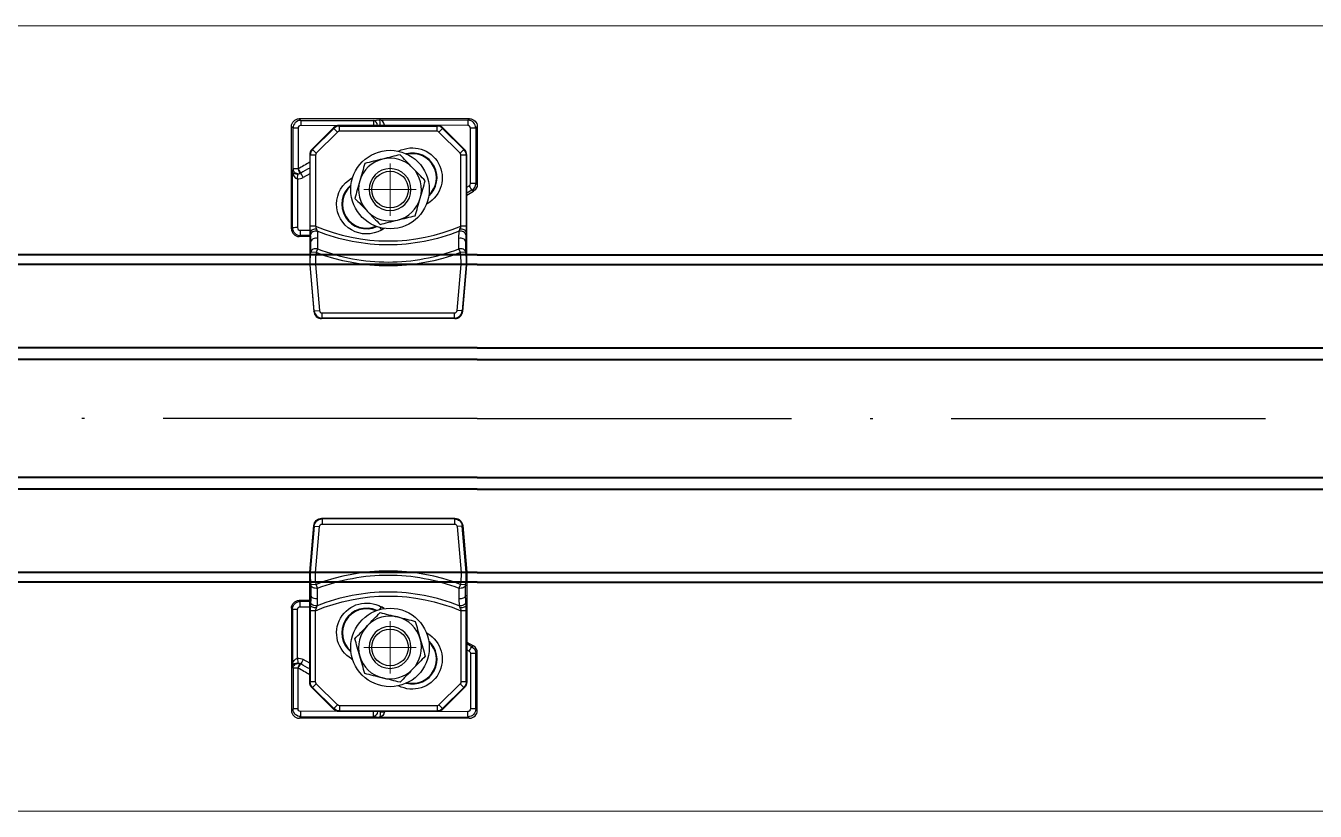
# Model space of a CAD drawing. Header units: centimetres. Extents: x 470464 to 524273, y 49611 to 59074.
# Drawn here: x 490153.84 to 490203.08, y 54392.56 to 54422.56 of the extents above; entities that cross this region are included whole.
import ezdxf

# ---------------------------------------------------------------- set-up
doc = ezdxf.new("R2010")
doc.units = ezdxf.units.CM
doc.header["$MEASUREMENT"] = 0
for name, pattern in [('1244_Aselsan_MIUM_3000$0$ACAD_ISO10W100', [18, 12, -3, 0, -3]), ('ACAD_ISO08W100', [36, 24, -3, 6, -3]), ('CHAIN', [0.3543, 0.2362, -0.0295, 0.0591, -0.0295]), ('XKITLINE00', [0])]:
    doc.linetypes.add(name, pattern=pattern)
for name, color, linetype, lineweight in [('1', 7, 'Continuous', 25), ('AAA_EKSEN', 1, 'ACAD_ISO08W100', 9), ('S-COLS-CONC', 4, 'Continuous', 40)]:
    doc.layers.add(name, color=color, linetype=linetype, lineweight=lineweight)

# ---------------------------------------------------------------- blocks, each defined once
blk = doc.blocks.new('K')
at = {"color": 2, "linetype": 'XKITLINE00', "lineweight": 0}
for p, q in [((490171.079, 45922.563), (490099.746, 45922.563)), ((490171.079, 45922.563), (490999.746, 45922.563)), ((490171.079, 45892.563), (490099.746, 45892.563)), ((490171.079, 45892.563), (490999.746, 45892.563))]:
    blk.add_line(p, q, dxfattribs=at)
at = {"color": 2, "linetype": '1244_Aselsan_MIUM_3000$0$ACAD_ISO10W100'}
for q in [(490071.291, 45907.563), (493625.746, 45907.563)]:
    blk.add_line((490171.079, 45907.563), q, dxfattribs=at)
at = {"layer": '1', "color": 2, "linetype": 'Continuous'}
for p, q in [((490170.781, 45919.013), (490164.278, 45919.013)), ((490164.278, 45919.013), (490164.34, 45918.951)), ((490164.34, 45918.951), (490167.119, 45918.942)), ((490169.553, 45918.755), (490165.801, 45918.755)), ((490165.801, 45918.755), (490165.811, 45918.732)), ((490167.119, 45918.942), (490167.347, 45918.965)), ((490167.347, 45918.965), (490170.723, 45918.955)), ((490170.716, 45918.756), (490167.528, 45918.766)), ((490169.544, 45918.732), (490169.554, 45918.755)), ((490170.723, 45918.955), (490170.781, 45919.013)), ((490164.041, 45918.652), (490163.979, 45918.714)), ((490163.979, 45914.811), (490163.979, 45918.714)), ((490164.041, 45917.094), (490164.041, 45918.652)), ((490164.233, 45918.652), (490164.041, 45918.652)), ((490164.233, 45918.652), (490164.233, 45917.094)), ((490165.733, 45918.747), (490164.333, 45918.751)), ((490165.59, 45918.667), (490164.765, 45917.843)), ((490164.788, 45917.833), (490165.599, 45918.645)), ((490165.74, 45918.504), (490164.929, 45917.692)), ((490165.599, 45918.645), (490165.59, 45918.668)), ((490165.74, 45918.504), (490165.599, 45918.645)), ((490165.811, 45918.732), (490169.544, 45918.732)), ((490165.811, 45918.533), (490165.811, 45918.732)), ((490169.544, 45918.533), (490165.811, 45918.533)), ((490169.544, 45918.533), (490169.544, 45918.732)), ((490169.614, 45918.504), (490169.755, 45918.645)), ((490170.426, 45917.692), (490169.614, 45918.504)), ((490169.765, 45918.668), (490169.755, 45918.645)), ((490169.755, 45918.645), (490170.567, 45917.833)), ((490170.59, 45917.843), (490169.765, 45918.667)), ((490170.814, 45916.539), (490170.815, 45918.656)), ((490171.021, 45918.655), (490171.02, 45916.538)), ((490171.079, 45918.714), (490171.021, 45918.655)), ((490171.079, 45918.714), (490171.079, 45916.504)), ((490164.765, 45917.843), (490164.788, 45917.833)), ((490164.929, 45917.692), (490164.788, 45917.833)), ((490170.426, 45917.692), (490170.567, 45917.833)), ((490170.567, 45917.833), (490170.59, 45917.843)), ((490164.677, 45917.631), (490164.677, 45914.709)), ((490164.7, 45917.622), (490164.677, 45917.631)), ((490164.9, 45917.622), (490164.7, 45917.622)), ((490164.7, 45914.908), (490164.7, 45917.622)), ((490164.9, 45917.622), (490164.9, 45914.908)), ((490170.654, 45917.622), (490170.455, 45917.622)), ((490170.455, 45914.908), (490170.455, 45917.622)), ((490170.677, 45917.631), (490170.654, 45917.622)), ((490170.654, 45917.622), (490170.654, 45914.908)), ((490170.677, 45914.709), (490170.677, 45917.631)), ((490164.018, 45916.976), (490164.041, 45917.094)), ((490164.019, 45914.851), (490164.018, 45916.976)), ((490164.233, 45917.094), (490164.041, 45917.094)), ((490164.677, 45916.911), (490164.432, 45916.771)), ((490164.211, 45916.72), (490164.211, 45914.852)), ((490166.279, 45916.744), (490166.318, 45916.766)), ((490166.3, 45916.708), (490166.279, 45916.744)), ((490170.677, 45916.402), (490170.765, 45916.453)), ((490171.02, 45916.538), (490171.079, 45916.504)), ((490170.872, 45916.28), (490170.677, 45916.166)), ((490170.677, 45916.099), (490170.931, 45916.246)), ((490170.931, 45916.246), (490170.872, 45916.28)), ((490169.167, 45915.767), (490169.139, 45915.751)), ((490169.167, 45915.767), (490169.154, 45915.79)), ((490163.979, 45914.811), (490164.019, 45914.851)), ((490164.9, 45914.908), (490164.7, 45914.908)), ((490167.362, 45914.857), (490167.417, 45914.762)), ((490167.523, 45914.824), (490167.417, 45914.762)), ((490170.654, 45914.908), (490170.455, 45914.908)), ((490164.318, 45914.553), (490164.278, 45914.513)), ((490164.677, 45914.513), (490164.278, 45914.513)), ((490164.311, 45914.753), (490164.677, 45914.754)), ((490164.677, 45914.554), (490164.318, 45914.553)), ((490164.704, 45914.709), (490164.677, 45914.709)), ((490164.677, 45914.326), (490164.677, 45913.826)), ((490164.724, 45914.321), (490164.677, 45914.326)), ((490170.631, 45914.321), (490170.677, 45914.326)), ((490170.65, 45914.709), (490170.677, 45914.709)), ((490170.677, 45913.826), (490170.677, 45914.326)), ((490164.712, 45913.822), (490164.722, 45913.92)), ((490164.92, 45913.899), (490164.722, 45913.92)), ((490164.92, 45913.899), (490164.91, 45913.802)), ((490164.975, 45914.044), (490164.92, 45913.899)), ((490170.435, 45913.899), (490170.379, 45914.044)), ((490170.633, 45913.92), (490170.435, 45913.899)), ((490170.445, 45913.802), (490170.435, 45913.899)), ((490170.633, 45913.92), (490170.643, 45913.822)), ((490164.712, 45913.822), (490164.677, 45913.826)), ((490164.679, 45913.432), (490164.834, 45911.651)), ((490164.896, 45913.459), (490164.696, 45913.46)), ((490164.698, 45913.433), (490164.896, 45913.45)), ((490164.852, 45911.67), (490164.698, 45913.433)), ((490164.91, 45913.802), (490164.712, 45913.822)), ((490164.896, 45913.45), (490165.05, 45911.687)), ((490170.304, 45911.687), (490170.459, 45913.45)), ((490170.643, 45913.822), (490170.445, 45913.802)), ((490170.658, 45913.46), (490170.459, 45913.459)), ((490170.657, 45913.433), (490170.459, 45913.45)), ((490170.657, 45913.433), (490170.503, 45911.67)), ((490170.52, 45911.651), (490170.676, 45913.432)), ((490170.643, 45913.822), (490170.677, 45913.826)), ((490164.834, 45911.651), (490164.852, 45911.67)), ((490164.852, 45911.67), (490165.05, 45911.687)), ((490165.15, 45911.397), (490165.132, 45911.378)), ((490170.222, 45911.378), (490165.133, 45911.378)), ((490165.15, 45911.596), (490170.205, 45911.596)), ((490165.15, 45911.397), (490165.15, 45911.596)), ((490170.205, 45911.397), (490165.15, 45911.397)), ((490170.205, 45911.397), (490170.205, 45911.596)), ((490170.223, 45911.378), (490170.205, 45911.397)), ((490170.503, 45911.67), (490170.304, 45911.687)), ((490170.503, 45911.67), (490170.52, 45911.651)), ((490165.15, 45903.728), (490165.132, 45903.747)), ((490170.222, 45903.747), (490165.133, 45903.747)), ((490165.15, 45903.728), (490165.15, 45903.529)), ((490170.205, 45903.728), (490165.15, 45903.728)), ((490165.15, 45903.529), (490170.205, 45903.529)), ((490170.223, 45903.747), (490170.205, 45903.728)), ((490170.205, 45903.728), (490170.205, 45903.529)), ((490164.679, 45901.693), (490164.834, 45903.474)), ((490164.852, 45903.455), (490164.698, 45901.692)), ((490164.834, 45903.474), (490164.852, 45903.455)), ((490164.852, 45903.455), (490165.05, 45903.438)), ((490164.896, 45901.675), (490165.05, 45903.438)), ((490170.503, 45903.455), (490170.304, 45903.438)), ((490170.304, 45903.438), (490170.459, 45901.675)), ((490170.503, 45903.455), (490170.52, 45903.474)), ((490170.657, 45901.692), (490170.503, 45903.455)), ((490170.52, 45903.474), (490170.676, 45901.693)), ((490164.896, 45901.666), (490164.696, 45901.665)), ((490164.698, 45901.692), (490164.896, 45901.675)), ((490170.657, 45901.692), (490170.459, 45901.675)), ((490170.658, 45901.665), (490170.459, 45901.666)), ((490164.712, 45901.303), (490164.677, 45901.299)), ((490164.677, 45900.799), (490164.677, 45901.299)), ((490164.91, 45901.323), (490164.712, 45901.303)), ((490164.712, 45901.303), (490164.722, 45901.205)), ((490164.92, 45901.226), (490164.722, 45901.205)), ((490164.92, 45901.226), (490164.91, 45901.323)), ((490164.975, 45901.081), (490164.92, 45901.226)), ((490170.435, 45901.226), (490170.379, 45901.081)), ((490170.445, 45901.323), (490170.435, 45901.226)), ((490170.633, 45901.205), (490170.435, 45901.226)), ((490170.643, 45901.303), (490170.445, 45901.323)), ((490170.633, 45901.205), (490170.643, 45901.303)), ((490170.643, 45901.303), (490170.677, 45901.299)), ((490170.677, 45901.299), (490170.677, 45900.799)), ((490164.677, 45900.613), (490164.278, 45900.613)), ((490164.318, 45900.573), (490164.278, 45900.613)), ((490164.677, 45900.571), (490164.318, 45900.573)), ((490164.724, 45900.804), (490164.677, 45900.799)), ((490170.631, 45900.804), (490170.677, 45900.799)), ((490163.979, 45900.314), (490164.019, 45900.274)), ((490163.979, 45900.314), (490163.979, 45896.411)), ((490164.019, 45900.274), (490164.018, 45898.149)), ((490164.211, 45898.405), (490164.211, 45900.273)), ((490164.311, 45900.372), (490164.677, 45900.371)), ((490164.677, 45897.494), (490164.677, 45900.416)), ((490164.704, 45900.416), (490164.677, 45900.416)), ((490164.9, 45900.217), (490164.7, 45900.217)), ((490164.7, 45900.217), (490164.7, 45897.503)), ((490164.9, 45897.503), (490164.9, 45900.217)), ((490167.362, 45900.268), (490167.417, 45900.363)), ((490167.523, 45900.301), (490167.417, 45900.363)), ((490170.654, 45900.217), (490170.455, 45900.217)), ((490170.455, 45900.217), (490170.455, 45897.503)), ((490170.65, 45900.416), (490170.677, 45900.416)), ((490170.654, 45897.503), (490170.654, 45900.217)), ((490170.677, 45900.416), (490170.677, 45897.494)), ((490169.167, 45899.358), (490169.139, 45899.374)), ((490169.167, 45899.358), (490169.154, 45899.335)), ((490170.677, 45899.026), (490170.931, 45898.879)), ((490170.872, 45898.845), (490170.677, 45898.959)), ((490170.677, 45898.723), (490170.765, 45898.672)), ((490170.814, 45898.586), (490170.815, 45896.469)), ((490170.931, 45898.879), (490170.872, 45898.845)), ((490171.02, 45898.587), (490171.079, 45898.621)), ((490171.021, 45896.47), (490171.02, 45898.587)), ((490171.079, 45896.411), (490171.079, 45898.621)), ((490164.018, 45898.149), (490164.041, 45898.031)), ((490164.677, 45898.214), (490164.432, 45898.354)), ((490166.3, 45898.418), (490166.279, 45898.381)), ((490166.279, 45898.381), (490166.318, 45898.359)), ((490164.041, 45898.031), (490164.041, 45896.473)), ((490164.233, 45898.031), (490164.041, 45898.031)), ((490164.233, 45896.473), (490164.233, 45898.031)), ((490164.7, 45897.503), (490164.677, 45897.494)), ((490164.9, 45897.503), (490164.7, 45897.503)), ((490164.765, 45897.282), (490164.788, 45897.292)), ((490165.59, 45896.458), (490164.765, 45897.282)), ((490164.929, 45897.433), (490164.788, 45897.292)), ((490164.788, 45897.292), (490165.599, 45896.48)), ((490165.74, 45896.621), (490164.929, 45897.433)), ((490170.426, 45897.433), (490169.614, 45896.621)), ((490169.755, 45896.48), (490170.567, 45897.292)), ((490170.59, 45897.282), (490169.765, 45896.458)), ((490170.426, 45897.433), (490170.567, 45897.292)), ((490170.654, 45897.503), (490170.455, 45897.503)), ((490170.567, 45897.292), (490170.59, 45897.282)), ((490170.677, 45897.494), (490170.654, 45897.503)), ((490165.74, 45896.621), (490165.599, 45896.48)), ((490169.614, 45896.621), (490169.755, 45896.48)), ((490164.041, 45896.473), (490163.979, 45896.411)), ((490164.233, 45896.473), (490164.041, 45896.473)), ((490164.278, 45896.113), (490164.34, 45896.174)), ((490170.781, 45896.113), (490164.278, 45896.113)), ((490165.733, 45896.378), (490164.333, 45896.374)), ((490164.34, 45896.174), (490167.119, 45896.183)), ((490165.599, 45896.48), (490165.59, 45896.457)), ((490165.801, 45896.37), (490165.811, 45896.393)), ((490169.553, 45896.37), (490165.801, 45896.37)), ((490169.544, 45896.592), (490165.811, 45896.592)), ((490165.811, 45896.592), (490165.811, 45896.393)), ((490165.811, 45896.393), (490169.544, 45896.393)), ((490167.119, 45896.183), (490167.347, 45896.16)), ((490167.347, 45896.16), (490170.723, 45896.17)), ((490170.716, 45896.369), (490167.528, 45896.359)), ((490169.544, 45896.592), (490169.544, 45896.393)), ((490169.544, 45896.393), (490169.554, 45896.37)), ((490169.765, 45896.457), (490169.755, 45896.48)), ((490170.723, 45896.17), (490170.781, 45896.113)), ((490171.079, 45896.411), (490171.021, 45896.47))]:
    blk.add_line(p, q, dxfattribs=at)
for centre, radius in [((490167.746, 45916.307), 1.5), ((490167.746, 45916.307), 0.7), ((490167.746, 45898.818), 1.5), ((490167.746, 45898.818), 0.7)]:
    blk.add_circle(centre, radius, dxfattribs=at)
at = {"layer": '1', "color": 2, "linetype": 'Continuous', "extrusion": (0, 0, -1)}
for centre in [(-490167.746, 45916.307), (-490167.746, 45898.818)]:
    blk.add_circle(centre, 0.8, dxfattribs=at)
for centre, start, end in [((-490168.598, 45916.758), 62.5283, 240.1461), ((-490166.848, 45915.753), 240.1461, 60.1461), ((-490166.848, 45899.372), 299.8539, 119.8539), ((-490168.598, 45898.367), 119.8539, 297.4717)]:
    blk.add_arc(centre, 1.142, start, end, dxfattribs=at)
at = {"layer": '1', "color": 2, "linetype": 'Continuous'}
for centre, radius, start, end in [((490167.746, 45916.307), 1.2, 104, 164), ((490167.746, 45916.307), 1.2, 44, 104), ((490168.598, 45916.758), 0.943, 311.537, 104.1742), ((490168.598, 45916.758), 0.92, 313.323, 102.3911), ((490167.746, 45916.307), 1.2, 344, 44), ((490166.848, 45915.753), 0.943, 128.8258, 294.5326), ((490166.848, 45915.753), 0.92, 130.2855, 293.0729), ((490167.746, 45916.307), 1.2, 164, 224), ((490167.746, 45916.307), 1.2, 284, 344), ((490167.746, 45916.307), 1.2, 224, 284), ((490166.848, 45899.372), 0.943, 65.4674, 231.1742), ((490166.848, 45899.372), 0.92, 66.9271, 229.7145), ((490167.746, 45898.818), 1.2, 136, 196), ((490167.746, 45898.818), 1.2, 76, 136), ((490167.746, 45898.818), 1.2, 16, 76), ((490168.598, 45898.367), 0.943, 255.8258, 48.463), ((490167.746, 45898.818), 1.2, 316, 16), ((490168.598, 45898.367), 0.92, 257.6089, 46.677), ((490167.746, 45898.818), 1.2, 196, 256), ((490167.746, 45898.818), 1.2, 256, 316)]:
    blk.add_arc(centre, radius, start, end, dxfattribs=at)
at = {"layer": '1', "color": 2, "linetype": 'Continuous', "extrusion": (0, 0, -1)}
for centre, major_axis, ratio, start_param, end_param in [((490164.281, 45918.711), (0.214, -0.214), 0.992433, 2.359993, 3.923193), ((490170.778, 45918.711), (0.214, 0.214), 0.992433, 5.501585, 7.064785), ((490170.778, 45916.506), (0.261, -0.15), 0.994945, 5.763279, 6.803091), ((490167.677, 45922.456), (0, -9.067), 0.918737, 5.945855, 6.620515), ((490165.134, 45903.446), (0.204, -0.222), 0.995811, 2.403309, 3.879876), ((490165.15, 45903.428), (0.221, 0.203), 0.997694, 3.974105, 5.450673), ((490165.15, 45903.428), (0.068, -0.0742), 0.993033, 2.403309, 3.879876), ((490170.205, 45903.428), (0.221, -0.203), 0.997694, 3.974105, 5.450673), ((490170.205, 45903.428), (-0.068, -0.0742), 0.993033, 2.403309, 3.879876), ((490170.221, 45903.446), (0.204, 0.222), 0.995811, 5.544902, 7.021469), ((490164.92, 45901.226), (0.2, 0.001), 0.752836, 1.294298, 3.008789), ((490170.435, 45901.226), (0.2, -0.001), 0.752836, 0.132804, 1.847295), ((490164.281, 45900.311), (0.214, -0.214), 0.992433, 2.359993, 3.923193), ((490164.319, 45900.273), (0.267, 0.138), 0.998031, 3.623062, 5.186262), ((490164.318, 45900.373), (0.001, 0.2), 0.034627, 4.708031, 6.195866), ((490164.911, 45900.557), (0.199, -0.014), 0.74106, 1.22626, 3.011378), ((490164.922, 45900.825), (0.2, 0.001), 0.752479, 1.288631, 3.008872), ((490167.677, 45892.376), (0, 8.405), 0.918737, 5.915201, 6.65117), ((490170.433, 45900.825), (0.2, -0.001), 0.752479, 0.132721, 1.852962), ((490170.444, 45900.557), (0.199, 0.014), 0.74106, 0.130215, 1.915333), ((490164.218, 45900.274), (-0.2, 0), 0.004269, 4.747034, 6.195918), ((490164.312, 45900.272), (0.0819, -0.0592), 0.989251, 2.52068, 4.08388), ((490164.904, 45900.416), (0.2, -0.008), 0.422896, 1.380478, 3.045264), ((490170.451, 45900.416), (0.2, 0.008), 0.422896, 0.096328, 1.761115), ((490170.772, 45898.673), (0.101, 0.173), 0.027764, 4.691233, 6.195885), ((490170.714, 45898.586), (0.0667, 0.0748), 0.997721, 6.084759, 7.124571), ((490170.821, 45898.587), (0.2, 0), 0.004243, 0.087267, 1.605444), ((490170.721, 45898.586), (0.128, -0.271), 0.997202, 4.110755, 5.150568), ((490164.218, 45898.149), (0.042, 0.256), 0.76271, 4.58737, 6.036255), ((490164.218, 45898.149), (0.201, 0.012), 0.369521, 3.302192, 4.751077), ((490164.24, 45898.031), (0.196, 0.038), 0.907507, 3.350606, 5.211047), ((490164.26, 45897.968), (0.115, -0.426), 0.905428, 3.310168, 3.875491), ((490164.204, 45898.405), (-0.016, 0.199), 0.034866, 1.569261, 2.70958), ((490164.253, 45897.967), (0.061, -0.253), 0.768803, 3.289543, 3.701099), ((490164.24, 45898.031), (0.071, 0.187), 0.032625, 4.699988, 5.905162), ((490164.245, 45898.029), (0.099, 0.174), 0.030283, 4.695034, 5.900559), ((490164.426, 45898.353), (0.099, 0.174), 0.027964, 1.549906, 2.758993), ((490217.488, 45868.006), (148.546, -84.96), 0.001169, 1.933599, 1.936064), ((490217.483, 45868.005), (148.541, -84.962), 0.002337, 1.9329, 1.936067), ((490164.978, 45897.494), (0.278, 0.115), 0.997326, 2.750469, 3.532716), ((490165, 45897.503), (0.115, -0.277), 0.998522, 1.179673, 1.96192), ((490165, 45897.503), (-0.0928, -0.0384), 0.995546, 5.892062, 6.674309), ((490170.355, 45897.503), (0.0928, -0.0384), 0.995546, 5.892062, 6.674309), ((490170.355, 45897.503), (0.115, 0.277), 0.998522, 1.179673, 1.96192), ((490170.377, 45897.494), (0.278, -0.115), 0.997326, 5.892062, 6.674309), ((490165.811, 45896.692), (-0.0384, -0.0928), 0.995546, 5.892062, 6.674309), ((490169.544, 45896.692), (-0.0384, 0.0928), 0.995546, 2.750469, 3.532716), ((490164.341, 45896.474), (0.266, -0.139), 0.998207, 1.09196, 2.65516), ((490164.334, 45896.474), (0.0807, 0.0609), 0.988978, 2.219923, 3.783123), ((490164.34, 45896.374), (-0.001, 0.2), 0.034899, 3.228912, 4.712496), ((490165.802, 45896.671), (0.115, 0.278), 0.997326, 2.750469, 3.532716), ((490165.811, 45896.692), (0.277, -0.115), 0.998522, 1.179673, 1.96192), ((490167.119, 45896.382), (-0.001, 0.2), 0.034899, 3.228912, 4.651252), ((490167.119, 45896.382), (-0.02, -0.199), 0.74823, 4.69971, 6.151435), ((490167.347, 45896.359), (0.003, 0.201), 0.124494, 1.540952, 3.020281), ((490167.347, 45896.359), (0.076, 0.188), 0.878606, 1.230281, 2.70961), ((490167.521, 45896.358), (0.2, -0.008), 0.005639, 3.866293, 4.746837), ((490167.011, 45896.394), (0.516, -0.056), 0.770786, 6.203754, 6.230389), ((490169.544, 45896.692), (0.277, 0.115), 0.998522, 1.179673, 1.96192), ((490169.553, 45896.671), (0.115, -0.278), 0.997326, 5.892062, 6.674309), ((490170.715, 45896.469), (0.0469, -0.0889), 0.994028, 5.200197, 6.763397), ((490170.723, 45896.37), (0.001, -0.2), 0.034652, 0.087319, 1.566648), ((490170.722, 45896.47), (0.175, 0.243), 0.996422, 0.949848, 2.513048), ((490170.822, 45896.47), (0.2, 0), 0.004243, 0.087267, 1.605444)]:
    blk.add_ellipse(centre, major_axis=major_axis, ratio=ratio, start_param=start_param, end_param=end_param, dxfattribs=at)
at = {"layer": '1', "color": 2, "linetype": 'Continuous'}
for centre, major_axis, ratio, start_param, end_param in [((490164.341, 45918.651), (0.266, 0.139), 0.998207, 1.09196, 2.65516), ((490164.34, 45918.751), (-0.001, -0.2), 0.034899, 3.228912, 4.712496), ((490165.802, 45918.455), (0.115, -0.278), 0.997326, 2.750469, 3.532716), ((490167.119, 45918.743), (-0.001, -0.2), 0.034899, 3.228912, 4.651252), ((490167.119, 45918.743), (-0.02, 0.199), 0.74823, 4.69971, 6.151435), ((490167.347, 45918.766), (0.076, -0.188), 0.878606, 1.230281, 2.70961), ((490167.347, 45918.766), (0.003, -0.201), 0.124494, 1.540952, 3.020281), ((490167.521, 45918.767), (0.2, 0.008), 0.005639, 3.866293, 4.746837), ((490167.011, 45918.731), (0.516, 0.056), 0.770786, 6.203754, 6.230389), ((490169.553, 45918.455), (0.115, 0.278), 0.997326, 5.892062, 6.674309), ((490170.723, 45918.755), (0.001, 0.2), 0.034652, 0.087319, 1.566648), ((490170.715, 45918.656), (0.0469, 0.0889), 0.994028, 5.200197, 6.763397), ((490170.722, 45918.655), (0.175, -0.243), 0.996422, 0.949848, 2.513048), ((490164.334, 45918.651), (0.0807, -0.0609), 0.988978, 2.219923, 3.783123), ((490165.811, 45918.433), (0.277, 0.115), 0.998522, 1.179673, 1.96192), ((490165.811, 45918.433), (-0.0384, 0.0928), 0.995546, 5.892062, 6.674309), ((490169.544, 45918.433), (0.277, -0.115), 0.998522, 1.179673, 1.96192), ((490169.544, 45918.433), (-0.0384, -0.0928), 0.995546, 2.750469, 3.532716), ((490170.822, 45918.655), (0.2, 0), 0.004243, 0.087267, 1.605444), ((490164.978, 45917.631), (0.278, -0.115), 0.997326, 2.750469, 3.532716), ((490165, 45917.622), (0.115, 0.277), 0.998522, 1.179673, 1.96192), ((490170.355, 45917.622), (0.115, -0.277), 0.998522, 1.179673, 1.96192), ((490170.377, 45917.631), (0.278, 0.115), 0.997326, 5.892062, 6.674309), ((490217.483, 45947.12), (148.541, 84.962), 0.002337, 1.9329, 1.936067), ((490165, 45917.622), (-0.0928, 0.0384), 0.995546, 5.892062, 6.674309), ((490170.355, 45917.622), (0.0928, 0.0384), 0.995546, 5.892062, 6.674309), ((490164.218, 45916.976), (0.042, -0.256), 0.76271, 4.58737, 6.036255), ((490164.218, 45916.976), (0.201, -0.012), 0.369521, 3.302192, 4.751077), ((490164.24, 45917.094), (0.196, -0.038), 0.907507, 3.350606, 5.211047), ((490164.204, 45916.72), (-0.016, -0.199), 0.034866, 1.569261, 2.70958), ((490164.253, 45917.158), (0.061, 0.253), 0.768803, 3.289543, 3.701099), ((490164.24, 45917.094), (0.071, -0.187), 0.032625, 4.699988, 5.905162), ((490164.245, 45917.096), (0.099, -0.174), 0.030283, 4.695034, 5.900559), ((490217.488, 45947.119), (148.546, 84.96), 0.001169, 1.933599, 1.936064), ((490164.426, 45916.772), (0.099, -0.174), 0.027964, 1.549906, 2.758993), ((490164.26, 45917.157), (0.115, 0.426), 0.905428, 3.310168, 3.875491), ((490170.714, 45916.539), (0.0667, -0.0748), 0.997721, 6.084759, 7.124571), ((490170.772, 45916.452), (0.101, -0.173), 0.027764, 4.691233, 6.195885), ((490170.821, 45916.538), (0.2, 0), 0.004243, 0.087267, 1.605444), ((490170.721, 45916.539), (0.128, 0.271), 0.997202, 4.110755, 5.150568), ((490164.218, 45914.851), (-0.2, 0), 0.004269, 4.747034, 6.195918), ((490164.319, 45914.852), (0.267, -0.138), 0.998031, 3.623062, 5.186262), ((490164.312, 45914.853), (0.0819, 0.0592), 0.989251, 2.52068, 4.08388), ((490167.677, 45922.75), (0, -8.405), 0.918737, 5.915201, 6.65117), ((490164.281, 45914.814), (0.214, 0.214), 0.992433, 2.359993, 3.923193), ((490164.318, 45914.752), (0.001, -0.2), 0.034627, 4.708031, 6.195866), ((490164.904, 45914.709), (0.2, 0.008), 0.422896, 1.380478, 3.045264), ((490164.911, 45914.568), (0.199, 0.014), 0.74106, 1.22626, 3.011378), ((490164.922, 45914.3), (0.2, -0.001), 0.752479, 1.288631, 3.008872), ((490170.433, 45914.3), (0.2, 0.001), 0.752479, 0.132721, 1.852962), ((490170.444, 45914.568), (0.199, -0.014), 0.74106, 0.130215, 1.915333), ((490170.451, 45914.709), (0.2, -0.008), 0.422896, 0.096328, 1.761115), ((490164.92, 45913.899), (0.2, -0.001), 0.752836, 1.294298, 3.008789), ((490170.435, 45913.899), (0.2, 0.001), 0.752836, 0.132804, 1.847295), ((490165.134, 45911.679), (0.204, 0.222), 0.995811, 2.403309, 3.879876), ((490165.15, 45911.697), (0.221, -0.203), 0.997694, 3.974105, 5.450673), ((490165.15, 45911.697), (0.068, 0.0742), 0.993033, 2.403309, 3.879876), ((490170.205, 45911.697), (-0.068, 0.0742), 0.993033, 2.403309, 3.879876), ((490170.205, 45911.697), (0.221, 0.203), 0.997694, 3.974105, 5.450673), ((490170.221, 45911.679), (0.204, -0.222), 0.995811, 5.544902, 7.021469), ((490167.677, 45892.669), (0, 9.067), 0.918737, 5.945855, 6.620515), ((490170.778, 45898.619), (0.261, 0.15), 0.994945, 5.763279, 6.803091), ((490164.281, 45896.414), (0.214, 0.214), 0.992433, 2.359993, 3.923193), ((490170.778, 45896.414), (0.214, -0.214), 0.992433, 5.501585, 7.064785)]:
    blk.add_ellipse(centre, major_axis=major_axis, ratio=ratio, start_param=start_param, end_param=end_param, dxfattribs=at)
for points, weights in [([(490165.801, 45918.755), (490165.801, 45918.755), (490165.801, 45918.755)], [0.500000031229, 0.499999968771, 0.500000031229]), ([(490169.554, 45918.755), (490169.553, 45918.755), (490169.553, 45918.755)], [0.500000031722, 0.499999968278, 0.500000031722]), ([(490165.59, 45918.668), (490165.59, 45918.668), (490165.59, 45918.667)], [0.500000031836, 0.499999968164, 0.500000031836]), ([(490169.765, 45918.667), (490169.765, 45918.668), (490169.765, 45918.668)], [0.500000032004, 0.499999967996, 0.500000032004]), ([(490164.765, 45917.843), (490164.765, 45917.843), (490164.765, 45917.843)], [0.500000031966, 0.499999968034, 0.500000031966]), ([(490170.59, 45917.843), (490170.59, 45917.843), (490170.59, 45917.843)], [0.500000032286, 0.499999967714, 0.500000032286]), ([(490164.677, 45917.631), (490164.677, 45917.631), (490164.677, 45917.631)], [0.500000031519, 0.499999968481, 0.500000031519]), ([(490170.677, 45917.631), (490170.677, 45917.631), (490170.677, 45917.631)], [0.500000031564, 0.499999968436, 0.500000031564]), ([(490164.834, 45911.651), (490164.834, 45911.651), (490164.834, 45911.651)], [0.500000154962, 0.499999845038, 0.500000154962]), ([(490165.132, 45911.378), (490165.132, 45911.378), (490165.133, 45911.378)], [0.500000154938, 0.499999845062, 0.500000154938]), ([(490170.222, 45911.378), (490170.222, 45911.378), (490170.223, 45911.378)], [0.500000154953, 0.499999845047, 0.500000154953]), ([(490170.52, 45911.651), (490170.52, 45911.651), (490170.52, 45911.651)], [0.500000154951, 0.499999845049, 0.500000154951]), ([(490165.132, 45903.747), (490165.132, 45903.747), (490165.133, 45903.747)], [0.500000154938, 0.499999845062, 0.500000154938]), ([(490170.222, 45903.747), (490170.222, 45903.747), (490170.223, 45903.747)], [0.500000154953, 0.499999845047, 0.500000154953]), ([(490164.834, 45903.474), (490164.834, 45903.474), (490164.834, 45903.474)], [0.500000154962, 0.499999845038, 0.500000154962]), ([(490170.52, 45903.474), (490170.52, 45903.474), (490170.52, 45903.474)], [0.500000154951, 0.499999845049, 0.500000154951]), ([(490164.677, 45897.494), (490164.677, 45897.494), (490164.677, 45897.494)], [0.500000031519, 0.499999968481, 0.500000031519]), ([(490164.765, 45897.282), (490164.765, 45897.282), (490164.765, 45897.282)], [0.500000031966, 0.499999968034, 0.500000031966]), ([(490170.59, 45897.282), (490170.59, 45897.282), (490170.59, 45897.282)], [0.500000032286, 0.499999967714, 0.500000032286]), ([(490170.677, 45897.494), (490170.677, 45897.494), (490170.677, 45897.494)], [0.500000031564, 0.499999968436, 0.500000031564]), ([(490165.59, 45896.457), (490165.59, 45896.457), (490165.59, 45896.458)], [0.500000031836, 0.499999968164, 0.500000031836]), ([(490165.801, 45896.37), (490165.801, 45896.37), (490165.801, 45896.37)], [0.500000031229, 0.499999968771, 0.500000031229]), ([(490169.554, 45896.37), (490169.553, 45896.37), (490169.553, 45896.37)], [0.500000031722, 0.499999968278, 0.500000031722]), ([(490169.765, 45896.458), (490169.765, 45896.457), (490169.765, 45896.457)], [0.500000032004, 0.499999967996, 0.500000032004])]:
    blk.add_rational_spline(points, weights, degree=2, dxfattribs=at)
for points, knots in [([(490166.783, 45917.304), (490166.753, 45917.201), (490166.723, 45917.094), (490166.66, 45916.873), (490166.626, 45916.755), (490166.592, 45916.638)], [0, 0, 0, 0, 0.5, 0.5, 1, 1, 1, 1]), ([(490168.128, 45917.639), (490168.023, 45917.613), (490167.916, 45917.586), (490167.693, 45917.531), (490167.574, 45917.501), (490167.455, 45917.472)], [0, 0, 0, 0, 0.5, 0.5, 1, 1, 1, 1]), ([(490169.09, 45916.642), (490169.015, 45916.72), (490168.939, 45916.799), (490168.779, 45916.965), (490168.693, 45917.053), (490168.609, 45917.141)], [0, 0, 0, 0, 0.5, 0.5, 1, 1, 1, 1]), ([(490166.401, 45915.972), (490166.476, 45915.895), (490166.553, 45915.815), (490166.713, 45915.65), (490166.798, 45915.561), (490166.882, 45915.474)], [0, 0, 0, 0, 0.5, 0.5, 1, 1, 1, 1]), ([(490168.708, 45915.31), (490168.738, 45915.414), (490168.768, 45915.52), (490168.832, 45915.741), (490168.866, 45915.859), (490168.899, 45915.976)], [0, 0, 0, 0, 0.5, 0.5, 1, 1, 1, 1]), ([(490164.9, 45914.908), (490164.91, 45914.874), (490164.921, 45914.84), (490164.934, 45914.803), (490164.936, 45914.798), (490164.938, 45914.793)], [0, 0, 0, 0, 0.858601, 0.858601, 1, 1, 1, 1]), ([(490167.364, 45914.975), (490167.468, 45915.001), (490167.575, 45915.028), (490167.799, 45915.084), (490167.918, 45915.113), (490168.036, 45915.143)], [0, 0, 0, 0, 0.5, 0.5, 1, 1, 1, 1]), ([(490170.417, 45914.793), (490170.426, 45914.818), (490170.435, 45914.846), (490170.444, 45914.874), (490170.445, 45914.875), (490170.448, 45914.886), (490170.452, 45914.897), (490170.455, 45914.908)], [0, 0, 0, 0, 0.704482, 0.704482, 0.731136, 0.731136, 1, 1, 1, 1]), ([(490170.654, 45914.908), (490170.654, 45914.889), (490170.654, 45914.871), (490170.654, 45914.853), (490170.654, 45914.803), (490170.652, 45914.754), (490170.65, 45914.709)], [0, 0, 0, 0, 0.267342, 0.267342, 0.267342, 1, 1, 1, 1]), ([(490164.677, 45914.709), (490164.677, 45914.672), (490164.677, 45914.599), (490164.677, 45914.496), (490164.677, 45914.401), (490164.677, 45914.351), (490164.677, 45914.326)], [0, 0, 0, 0, 0.250001, 0.5, 0.75, 1, 1, 1, 1]), ([(490164.712, 45914.573), (490164.709, 45914.604), (490164.707, 45914.642), (490164.705, 45914.692), (490164.705, 45914.7), (490164.704, 45914.709), (490164.704, 45914.709), (490164.704, 45914.709)], [0, 0, 0, 0, 0.836069, 0.836069, 0.999965, 0.999965, 1, 1, 1, 1]), ([(490164.724, 45914.321), (490164.724, 45914.321), (490164.724, 45914.321), (490164.723, 45914.361), (490164.722, 45914.402), (490164.718, 45914.487), (490164.715, 45914.53), (490164.712, 45914.573)], [0, 0, 0, 0, 0.000015, 0.000015, 0.496417, 0.496417, 1, 1, 1, 1]), ([(490164.938, 45914.793), (490164.947, 45914.768), (490164.956, 45914.743), (490164.966, 45914.719), (490164.967, 45914.715), (490164.968, 45914.712)], [0, 0, 0, 0, 0.863107, 0.863107, 1, 1, 1, 1]), ([(490170.387, 45914.712), (490169.954, 45914.541), (490169.509, 45914.411), (490168.598, 45914.236), (490168.134, 45914.193), (490166.757, 45914.193), (490165.831, 45914.371), (490164.968, 45914.712)], [0, 0, 0, 0, 0.25, 0.25, 0.5, 0.5, 1, 1, 1, 1]), ([(490164.968, 45914.712), (490164.971, 45914.667), (490164.974, 45914.622), (490164.977, 45914.533), (490164.979, 45914.488), (490164.978, 45914.444)], [0, 0, 0, 0, 0.500153, 0.500153, 1, 1, 1, 1]), ([(490164.978, 45914.444), (490164.978, 45914.356), (490164.977, 45914.269), (490164.976, 45914.135), (490164.976, 45914.09), (490164.975, 45914.044)], [0, 0, 0, 0, 0.657537, 0.657537, 1, 1, 1, 1]), ([(490170.377, 45914.444), (490170.376, 45914.482), (490170.377, 45914.519), (490170.38, 45914.595), (490170.382, 45914.633), (490170.385, 45914.684), (490170.386, 45914.698), (490170.387, 45914.712)], [0, 0, 0, 0, 0.423047, 0.423047, 0.845832, 0.845832, 1, 1, 1, 1]), ([(490170.379, 45914.044), (490170.379, 45914.132), (490170.378, 45914.219), (490170.377, 45914.353), (490170.377, 45914.398), (490170.377, 45914.444)], [0, 0, 0, 0, 0.657537, 0.657537, 1, 1, 1, 1]), ([(490170.387, 45914.712), (490170.395, 45914.732), (490170.403, 45914.756), (490170.414, 45914.785), (490170.415, 45914.789), (490170.417, 45914.793)], [0, 0, 0, 0, 0.864692, 0.864692, 1, 1, 1, 1]), ([(490170.643, 45914.573), (490170.642, 45914.56), (490170.641, 45914.546), (490170.638, 45914.497), (490170.636, 45914.461), (490170.632, 45914.389), (490170.631, 45914.354), (490170.631, 45914.321), (490170.631, 45914.321), (490170.631, 45914.321)], [0, 0, 0, 0, 0.155547, 0.155547, 0.580528, 0.580528, 0.999985, 0.999985, 1, 1, 1, 1]), ([(490170.65, 45914.709), (490170.65, 45914.709), (490170.65, 45914.709), (490170.649, 45914.666), (490170.647, 45914.626), (490170.644, 45914.586), (490170.644, 45914.579), (490170.643, 45914.573)], [0, 0, 0, 0, 0.000035, 0.000035, 0.836112, 0.836112, 1, 1, 1, 1]), ([(490170.677, 45914.326), (490170.677, 45914.351), (490170.677, 45914.401), (490170.677, 45914.496), (490170.677, 45914.599), (490170.677, 45914.672), (490170.677, 45914.709)], [0, 0, 0, 0, 0.25, 0.5, 0.749999, 1, 1, 1, 1]), ([(490164.975, 45914.044), (490165.408, 45913.878), (490165.853, 45913.752), (490166.76, 45913.583), (490167.223, 45913.54), (490168.595, 45913.541), (490169.516, 45913.713), (490170.379, 45914.044)], [0, 0, 0, 0, 0.25, 0.25, 0.5, 0.5, 1, 1, 1, 1]), ([(490164.677, 45913.826), (490164.677, 45913.801), (490164.677, 45913.751), (490164.677, 45913.657), (490164.677, 45913.558), (490164.677, 45913.491), (490164.677, 45913.459)], [0, 0, 0, 0, 0.258096, 0.516192, 0.774287, 1, 1, 1, 1]), ([(490164.696, 45913.46), (490164.697, 45913.497), (490164.697, 45913.535), (490164.699, 45913.609), (490164.7, 45913.647), (490164.704, 45913.731), (490164.707, 45913.777), (490164.712, 45913.822)], [0, 0, 0, 0, 0.308433, 0.308433, 0.618953, 0.618953, 1, 1, 1, 1]), ([(490164.91, 45913.802), (490164.906, 45913.76), (490164.903, 45913.717), (490164.899, 45913.639), (490164.898, 45913.603), (490164.896, 45913.531), (490164.896, 45913.495), (490164.896, 45913.459)], [0, 0, 0, 0, 0.37098, 0.37098, 0.685408, 0.685408, 1, 1, 1, 1]), ([(490170.459, 45913.459), (490170.459, 45913.494), (490170.459, 45913.529), (490170.457, 45913.598), (490170.456, 45913.633), (490170.452, 45913.713), (490170.449, 45913.757), (490170.445, 45913.802)], [0, 0, 0, 0, 0.304321, 0.304321, 0.608496, 0.608496, 1, 1, 1, 1]), ([(490170.643, 45913.822), (490170.643, 45913.822), (490170.643, 45913.822), (490170.648, 45913.774), (490170.651, 45913.726), (490170.655, 45913.641), (490170.656, 45913.605), (490170.658, 45913.532), (490170.658, 45913.496), (490170.658, 45913.46)], [0, 0, 0, 0, 0.000017, 0.000017, 0.401467, 0.401467, 0.701656, 0.701656, 1, 1, 1, 1]), ([(490170.676, 45913.432), (490170.671, 45913.432), (490170.665, 45913.433), (490170.659, 45913.433), (490170.658, 45913.433), (490170.657, 45913.433)], [0, 0, 0, 0, 0.876308, 0.876308, 1, 1, 1, 1]), ([(490170.677, 45913.459), (490170.677, 45913.491), (490170.677, 45913.558), (490170.677, 45913.657), (490170.677, 45913.751), (490170.677, 45913.801), (490170.677, 45913.826)], [0, 0, 0, 0, 0.225713, 0.483808, 0.741904, 1, 1, 1, 1]), ([(490164.677, 45901.299), (490164.677, 45901.324), (490164.677, 45901.374), (490164.677, 45901.468), (490164.677, 45901.567), (490164.677, 45901.634), (490164.677, 45901.666)], [0, 0, 0, 0, 0.258096, 0.516192, 0.774287, 1, 1, 1, 1]), ([(490164.696, 45901.665), (490164.697, 45901.628), (490164.697, 45901.59), (490164.699, 45901.516), (490164.7, 45901.478), (490164.704, 45901.394), (490164.707, 45901.348), (490164.712, 45901.303)], [0, 0, 0, 0, 0.308433, 0.308433, 0.618953, 0.618953, 1, 1, 1, 1]), ([(490164.91, 45901.323), (490164.906, 45901.365), (490164.903, 45901.408), (490164.899, 45901.486), (490164.898, 45901.522), (490164.896, 45901.594), (490164.896, 45901.63), (490164.896, 45901.666)], [0, 0, 0, 0, 0.37098, 0.37098, 0.685408, 0.685408, 1, 1, 1, 1]), ([(490164.975, 45901.081), (490165.408, 45901.247), (490165.853, 45901.373), (490166.76, 45901.542), (490167.223, 45901.585), (490168.595, 45901.584), (490169.516, 45901.412), (490170.379, 45901.081)], [0, 0, 0, 0, 0.25, 0.25, 0.5, 0.5, 1, 1, 1, 1]), ([(490170.459, 45901.666), (490170.459, 45901.631), (490170.459, 45901.596), (490170.457, 45901.527), (490170.456, 45901.492), (490170.452, 45901.412), (490170.449, 45901.368), (490170.445, 45901.323)], [0, 0, 0, 0, 0.304321, 0.304321, 0.608496, 0.608496, 1, 1, 1, 1]), ([(490170.643, 45901.303), (490170.643, 45901.303), (490170.643, 45901.303), (490170.648, 45901.351), (490170.651, 45901.399), (490170.655, 45901.484), (490170.656, 45901.521), (490170.658, 45901.593), (490170.658, 45901.629), (490170.658, 45901.665)], [0, 0, 0, 0, 0.000017, 0.000017, 0.401467, 0.401467, 0.701656, 0.701656, 1, 1, 1, 1]), ([(490170.676, 45901.693), (490170.671, 45901.693), (490170.665, 45901.692), (490170.659, 45901.692), (490170.658, 45901.692), (490170.657, 45901.692)], [0, 0, 0, 0, 0.876308, 0.876308, 1, 1, 1, 1]), ([(490170.677, 45901.666), (490170.677, 45901.634), (490170.677, 45901.567), (490170.677, 45901.468), (490170.677, 45901.374), (490170.677, 45901.324), (490170.677, 45901.299)], [0, 0, 0, 0, 0.225713, 0.483808, 0.741904, 1, 1, 1, 1]), ([(490164.978, 45900.681), (490164.978, 45900.769), (490164.977, 45900.856), (490164.976, 45900.99), (490164.976, 45901.035), (490164.975, 45901.081)], [0, 0, 0, 0, 0.657537, 0.657537, 1, 1, 1, 1]), ([(490170.379, 45901.081), (490170.379, 45900.993), (490170.378, 45900.906), (490170.377, 45900.772), (490170.377, 45900.727), (490170.377, 45900.681)], [0, 0, 0, 0, 0.657537, 0.657537, 1, 1, 1, 1]), ([(490164.677, 45900.416), (490164.677, 45900.453), (490164.677, 45900.526), (490164.677, 45900.629), (490164.677, 45900.724), (490164.677, 45900.774), (490164.677, 45900.799)], [0, 0, 0, 0, 0.250001, 0.5, 0.75, 1, 1, 1, 1]), ([(490164.712, 45900.552), (490164.709, 45900.521), (490164.707, 45900.483), (490164.705, 45900.433), (490164.705, 45900.425), (490164.704, 45900.416), (490164.704, 45900.416), (490164.704, 45900.416)], [0, 0, 0, 0, 0.836069, 0.836069, 0.999965, 0.999965, 1, 1, 1, 1]), ([(490164.724, 45900.804), (490164.724, 45900.804), (490164.724, 45900.804), (490164.723, 45900.765), (490164.722, 45900.723), (490164.718, 45900.638), (490164.715, 45900.595), (490164.712, 45900.552)], [0, 0, 0, 0, 0.000015, 0.000015, 0.496417, 0.496417, 1, 1, 1, 1]), ([(490170.387, 45900.413), (490169.954, 45900.584), (490169.509, 45900.714), (490168.598, 45900.889), (490168.134, 45900.932), (490166.757, 45900.932), (490165.831, 45900.754), (490164.968, 45900.413)], [0, 0, 0, 0, 0.25, 0.25, 0.5, 0.5, 1, 1, 1, 1]), ([(490164.968, 45900.413), (490164.971, 45900.458), (490164.974, 45900.503), (490164.977, 45900.592), (490164.979, 45900.637), (490164.978, 45900.681)], [0, 0, 0, 0, 0.500153, 0.500153, 1, 1, 1, 1]), ([(490170.377, 45900.681), (490170.376, 45900.643), (490170.377, 45900.606), (490170.38, 45900.53), (490170.382, 45900.492), (490170.385, 45900.441), (490170.386, 45900.427), (490170.387, 45900.413)], [0, 0, 0, 0, 0.423047, 0.423047, 0.845832, 0.845832, 1, 1, 1, 1]), ([(490170.643, 45900.552), (490170.642, 45900.565), (490170.641, 45900.579), (490170.638, 45900.628), (490170.636, 45900.665), (490170.632, 45900.736), (490170.631, 45900.771), (490170.631, 45900.804), (490170.631, 45900.804), (490170.631, 45900.804)], [0, 0, 0, 0, 0.155547, 0.155547, 0.580528, 0.580528, 0.999985, 0.999985, 1, 1, 1, 1]), ([(490170.65, 45900.416), (490170.65, 45900.416), (490170.65, 45900.416), (490170.649, 45900.459), (490170.647, 45900.499), (490170.644, 45900.539), (490170.644, 45900.546), (490170.643, 45900.552)], [0, 0, 0, 0, 0.000035, 0.000035, 0.836112, 0.836112, 1, 1, 1, 1]), ([(490170.677, 45900.799), (490170.677, 45900.774), (490170.677, 45900.724), (490170.677, 45900.629), (490170.677, 45900.526), (490170.677, 45900.453), (490170.677, 45900.416)], [0, 0, 0, 0, 0.25, 0.5, 0.749999, 1, 1, 1, 1]), ([(490164.9, 45900.217), (490164.91, 45900.251), (490164.921, 45900.285), (490164.934, 45900.322), (490164.936, 45900.327), (490164.938, 45900.332)], [0, 0, 0, 0, 0.858601, 0.858601, 1, 1, 1, 1]), ([(490164.938, 45900.332), (490164.947, 45900.357), (490164.956, 45900.382), (490164.966, 45900.406), (490164.967, 45900.41), (490164.968, 45900.413)], [0, 0, 0, 0, 0.863107, 0.863107, 1, 1, 1, 1]), ([(490167.364, 45900.15), (490167.468, 45900.124), (490167.575, 45900.097), (490167.799, 45900.041), (490167.918, 45900.012), (490168.036, 45899.982)], [0, 0, 0, 0, 0.5, 0.5, 1, 1, 1, 1]), ([(490170.387, 45900.413), (490170.395, 45900.393), (490170.403, 45900.369), (490170.414, 45900.34), (490170.415, 45900.336), (490170.417, 45900.332)], [0, 0, 0, 0, 0.864692, 0.864692, 1, 1, 1, 1]), ([(490170.417, 45900.332), (490170.426, 45900.307), (490170.435, 45900.28), (490170.444, 45900.251), (490170.445, 45900.25), (490170.448, 45900.239), (490170.452, 45900.228), (490170.455, 45900.217)], [0, 0, 0, 0, 0.704482, 0.704482, 0.731136, 0.731136, 1, 1, 1, 1]), ([(490170.654, 45900.217), (490170.654, 45900.236), (490170.654, 45900.254), (490170.654, 45900.273), (490170.654, 45900.322), (490170.652, 45900.371), (490170.65, 45900.416)], [0, 0, 0, 0, 0.267342, 0.267342, 0.267342, 1, 1, 1, 1]), ([(490166.401, 45899.153), (490166.476, 45899.23), (490166.553, 45899.31), (490166.713, 45899.476), (490166.798, 45899.564), (490166.882, 45899.651)], [0, 0, 0, 0, 0.5, 0.5, 1, 1, 1, 1]), ([(490168.708, 45899.815), (490168.738, 45899.711), (490168.768, 45899.605), (490168.832, 45899.384), (490168.866, 45899.266), (490168.899, 45899.149)], [0, 0, 0, 0, 0.5, 0.5, 1, 1, 1, 1]), ([(490166.783, 45897.821), (490166.753, 45897.925), (490166.723, 45898.031), (490166.66, 45898.252), (490166.626, 45898.37), (490166.592, 45898.487)], [0, 0, 0, 0, 0.5, 0.5, 1, 1, 1, 1]), ([(490169.09, 45898.483), (490169.015, 45898.405), (490168.939, 45898.326), (490168.779, 45898.16), (490168.693, 45898.072), (490168.609, 45897.984)], [0, 0, 0, 0, 0.5, 0.5, 1, 1, 1, 1]), ([(490168.128, 45897.486), (490168.023, 45897.512), (490167.916, 45897.539), (490167.693, 45897.594), (490167.574, 45897.624), (490167.455, 45897.653)], [0, 0, 0, 0, 0.5, 0.5, 1, 1, 1, 1])]:
    blk.add_open_spline(points, degree=3, knots=knots, dxfattribs=at)
for points in [[(490167.455, 45917.472), (490167.221, 45917.413), (490166.992, 45917.356), (490166.783, 45917.304)], [(490168.609, 45917.141), (490168.441, 45917.315), (490168.277, 45917.485), (490168.128, 45917.639)], [(490164.233, 45917.094), (490164.235, 45917.094), (490164.236, 45917.095), (490164.238, 45917.096)], [(490164.335, 45916.934), (490164.325, 45916.928), (490164.315, 45916.923), (490164.304, 45916.919)], [(490166.592, 45916.638), (490166.525, 45916.405), (490166.46, 45916.179), (490166.401, 45915.972)], [(490168.899, 45915.976), (490168.966, 45916.209), (490169.031, 45916.436), (490169.09, 45916.642)], [(490166.882, 45915.474), (490167.051, 45915.3), (490167.214, 45915.13), (490167.364, 45914.975)], [(490168.036, 45915.143), (490168.271, 45915.201), (490168.5, 45915.258), (490168.708, 45915.31)], [(490164.704, 45914.709), (490164.702, 45914.771), (490164.7, 45914.838), (490164.7, 45914.908)], [(490164.722, 45913.92), (490164.723, 45914.054), (490164.723, 45914.187), (490164.724, 45914.321)], [(490170.631, 45914.321), (490170.632, 45914.187), (490170.632, 45914.054), (490170.633, 45913.92)], [(490164.677, 45913.459), (490164.684, 45913.459), (490164.69, 45913.46), (490164.696, 45913.46)], [(490164.677, 45913.458), (490164.677, 45913.458), (490164.677, 45913.459), (490164.677, 45913.459)], [(490164.679, 45913.433), (490164.678, 45913.441), (490164.677, 45913.45), (490164.677, 45913.458)], [(490164.698, 45913.433), (490164.691, 45913.433), (490164.685, 45913.432), (490164.679, 45913.432)], [(490164.679, 45913.432), (490164.679, 45913.432), (490164.679, 45913.432), (490164.679, 45913.433)], [(490164.698, 45913.433), (490164.697, 45913.442), (490164.696, 45913.451), (490164.696, 45913.46)], [(490164.896, 45913.459), (490164.896, 45913.456), (490164.896, 45913.453), (490164.896, 45913.45)], [(490170.459, 45913.45), (490170.459, 45913.453), (490170.459, 45913.456), (490170.459, 45913.459)], [(490170.658, 45913.46), (490170.658, 45913.451), (490170.658, 45913.442), (490170.657, 45913.433)], [(490170.658, 45913.46), (490170.665, 45913.46), (490170.671, 45913.459), (490170.677, 45913.459)], [(490170.677, 45913.458), (490170.677, 45913.45), (490170.677, 45913.441), (490170.676, 45913.433)], [(490170.676, 45913.433), (490170.676, 45913.432), (490170.676, 45913.432), (490170.676, 45913.432)], [(490170.677, 45913.459), (490170.677, 45913.459), (490170.677, 45913.458), (490170.677, 45913.458)], [(490164.679, 45901.693), (490164.678, 45901.684), (490164.677, 45901.675), (490164.677, 45901.667)], [(490164.677, 45901.667), (490164.677, 45901.667), (490164.677, 45901.666), (490164.677, 45901.666)], [(490164.677, 45901.666), (490164.684, 45901.666), (490164.69, 45901.665), (490164.696, 45901.665)], [(490164.698, 45901.692), (490164.691, 45901.692), (490164.685, 45901.693), (490164.679, 45901.693)], [(490164.679, 45901.693), (490164.679, 45901.693), (490164.679, 45901.693), (490164.679, 45901.693)], [(490164.698, 45901.692), (490164.697, 45901.683), (490164.696, 45901.674), (490164.696, 45901.665)], [(490164.896, 45901.666), (490164.896, 45901.669), (490164.896, 45901.672), (490164.896, 45901.675)], [(490170.459, 45901.675), (490170.459, 45901.672), (490170.459, 45901.669), (490170.459, 45901.666)], [(490170.658, 45901.665), (490170.658, 45901.674), (490170.658, 45901.683), (490170.657, 45901.692)], [(490170.658, 45901.665), (490170.665, 45901.665), (490170.671, 45901.666), (490170.677, 45901.666)], [(490170.677, 45901.667), (490170.677, 45901.675), (490170.677, 45901.684), (490170.676, 45901.693)], [(490170.676, 45901.693), (490170.676, 45901.693), (490170.676, 45901.693), (490170.676, 45901.693)], [(490170.677, 45901.666), (490170.677, 45901.666), (490170.677, 45901.667), (490170.677, 45901.667)], [(490164.722, 45901.205), (490164.723, 45901.071), (490164.723, 45900.938), (490164.724, 45900.804)], [(490170.631, 45900.804), (490170.632, 45900.938), (490170.632, 45901.071), (490170.633, 45901.205)], [(490164.704, 45900.416), (490164.702, 45900.354), (490164.7, 45900.287), (490164.7, 45900.217)], [(490166.882, 45899.651), (490167.051, 45899.825), (490167.214, 45899.995), (490167.364, 45900.15)], [(490168.036, 45899.982), (490168.271, 45899.924), (490168.5, 45899.867), (490168.708, 45899.815)], [(490166.592, 45898.487), (490166.525, 45898.72), (490166.46, 45898.946), (490166.401, 45899.153)], [(490168.899, 45899.149), (490168.966, 45898.916), (490169.031, 45898.689), (490169.09, 45898.483)], [(490164.335, 45898.191), (490164.325, 45898.197), (490164.315, 45898.202), (490164.304, 45898.206)], [(490164.233, 45898.031), (490164.235, 45898.031), (490164.236, 45898.03), (490164.238, 45898.029)], [(490167.455, 45897.653), (490167.221, 45897.712), (490166.992, 45897.769), (490166.783, 45897.821)], [(490168.609, 45897.984), (490168.441, 45897.81), (490168.277, 45897.64), (490168.128, 45897.486)]]:
    blk.add_open_spline(points, degree=3, dxfattribs=at)
at = {"layer": 'AAA_EKSEN', "color": 2, "linetype": 'CHAIN', "ltscale": 20}
for p, q in [((490167.746, 45917.307), (490167.746, 45915.307)), ((490168.746, 45916.307), (490166.746, 45916.307)), ((490167.746, 45897.818), (490167.746, 45899.818)), ((490168.746, 45898.818), (490166.746, 45898.818))]:
    blk.add_line(p, q, dxfattribs=at)
at = {"layer": 'S-COLS-CONC', "color": 2}
for p, q in [((490171.079, 45913.446), (490111.879, 45913.446)), ((490171.079, 45913.813), (490112.246, 45913.813)), ((490171.079, 45913.813), (490375.746, 45913.813)), ((490171.079, 45913.446), (490376.112, 45913.446)), ((490171.079, 45910.263), (490108.696, 45910.263)), ((490171.079, 45910.263), (490379.296, 45910.263)), ((490171.079, 45909.813), (490108.246, 45909.813)), ((490171.079, 45909.813), (490379.746, 45909.813)), ((490171.079, 45905.313), (490103.746, 45905.313)), ((490171.079, 45905.313), (490384.246, 45905.313)), ((490171.079, 45904.863), (490103.296, 45904.863)), ((490171.079, 45904.863), (490384.696, 45904.863)), ((490171.079, 45901.679), (490100.112, 45901.679)), ((490171.079, 45901.679), (490387.879, 45901.679)), ((490171.079, 45901.313), (490099.746, 45901.313)), ((490171.079, 45901.313), (490388.246, 45901.313))]:
    blk.add_line(p, q, dxfattribs=at)

msp = doc.modelspace()

# ---------------------------------------------------------------- block references
msp.add_blockref('K', (0, 8500))

doc.saveas('drawing.dxf')
